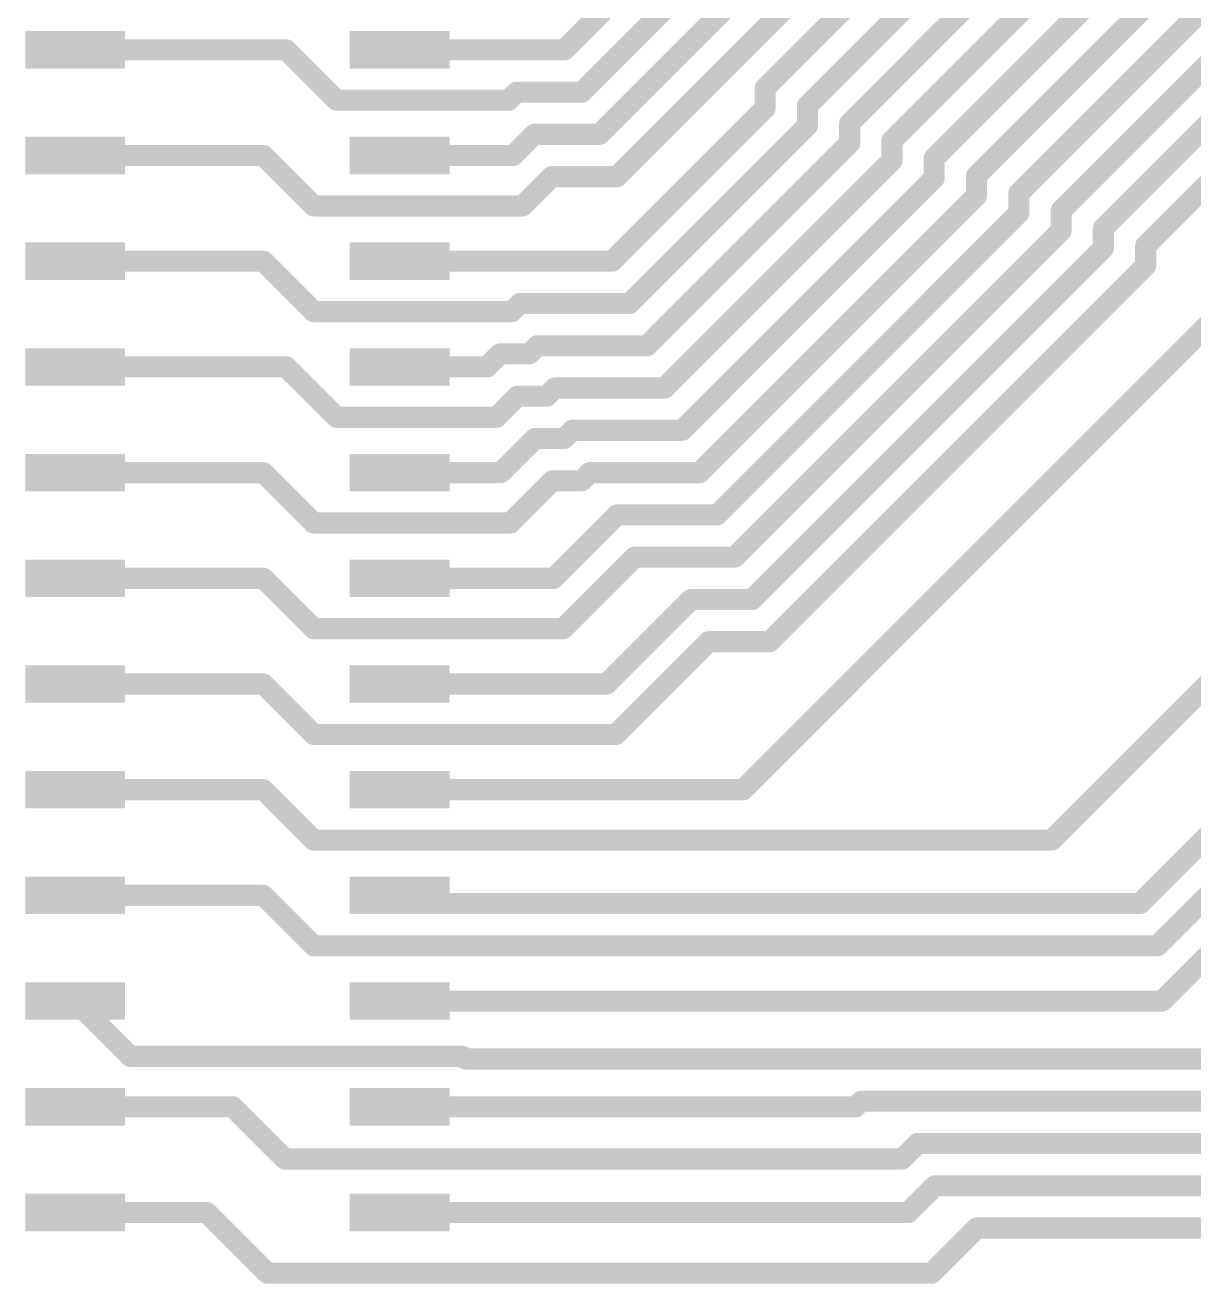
# Model space of a CAD drawing. Header units: inches. Extents: x 2.54 to 5.78, y 1.06 to 9.17.
# Drawn here: x 4.823 to 5.376, y 7.187 to 7.782 of the extents above; entities that cross this region are included whole.
import ezdxf

# ---------------------------------------------------------------- set-up
doc = ezdxf.new("R2010")
doc.units = ezdxf.units.IN
doc.header["$MEASUREMENT"] = 0
doc.layers.add('Top Layer', color=1, linetype='Continuous')

# ---------------------------------------------------------------- blocks, each defined once
blk = doc.blocks.new('H_____2_20________1')
at = {"layer": 'Top Layer'}
for points in [[(-0.09527525, 0.02271725), (-0.09527525, 0.04043375), (-0.04803115, 0.04043375), (-0.04803115, 0.02271725)], [(0.05826675, 0.02271725), (0.05826675, 0.04043375), (0.10551085, 0.04043375), (0.10551085, 0.02271725)], [(-0.09527525, -0.02728275), (-0.09527525, -0.009566249999999998), (-0.04803115, -0.009566250000000002), (-0.04803115, -0.02728275)], [(0.05826675, -0.02728275), (0.05826675, -0.009566249999999998), (0.10551085, -0.009566250000000002), (0.10551085, -0.02728275)], [(-0.09527525, -0.07728275), (-0.09527525, -0.05956625), (-0.04803115, -0.05956625), (-0.04803115, -0.07728275)], [(0.05826675, -0.07728275), (0.05826675, -0.05956625), (0.10551085, -0.05956625), (0.10551085, -0.07728275)], [(-0.09527525, -0.12728275), (-0.09527525, -0.10956625), (-0.04803115, -0.10956625), (-0.04803115, -0.12728275)], [(0.05826675, -0.12728275), (0.05826675, -0.10956625), (0.10551085, -0.10956625), (0.10551085, -0.12728275)], [(-0.09527525, -0.17728275), (-0.09527525, -0.15956625), (-0.04803115, -0.15956625), (-0.04803115, -0.17728275)], [(0.05826675, -0.17728275), (0.05826675, -0.15956625), (0.10551085, -0.15956625), (0.10551085, -0.17728275)], [(-0.09527525, -0.22728275), (-0.09527525, -0.20956625), (-0.04803115, -0.20956625), (-0.04803115, -0.22728275)], [(0.05826675, -0.22728275), (0.05826675, -0.20956625), (0.10551085, -0.20956625), (0.10551085, -0.22728275)], [(-0.09527525, -0.27728275), (-0.09527525, -0.25956625), (-0.04803115, -0.25956625), (-0.04803115, -0.27728275)], [(0.05826675, -0.27728275), (0.05826675, -0.25956625), (0.10551085, -0.25956625), (0.10551085, -0.27728275)], [(-0.09527525, -0.32728275), (-0.09527525, -0.30956625), (-0.04803115, -0.30956625), (-0.04803115, -0.32728275)], [(0.05826675, -0.32728275), (0.05826675, -0.30956625), (0.10551085, -0.30956625), (0.10551085, -0.32728275)], [(-0.09527525, -0.37728275), (-0.09527525, -0.35956625), (-0.04803115, -0.35956625), (-0.04803115, -0.37728275)], [(0.05826675, -0.37728275), (0.05826675, -0.35956625), (0.10551085, -0.35956625), (0.10551085, -0.37728275)], [(-0.09527525, -0.42728275), (-0.09527525, -0.40956625), (-0.04803115, -0.40956625), (-0.04803115, -0.42728275)], [(0.05826675, -0.42728275), (0.05826675, -0.40956625), (0.10551085, -0.40956625), (0.10551085, -0.42728275)], [(-0.09527525, -0.47728275), (-0.09527525, -0.45956625), (-0.04803115, -0.45956625), (-0.04803115, -0.47728275)], [(0.05826675, -0.47728275), (0.05826675, -0.45956625), (0.10551085, -0.45956625), (0.10551085, -0.47728275)], [(-0.09527525, -0.52728275), (-0.09527525, -0.50956625), (-0.04803115, -0.50956625), (-0.04803115, -0.52728275)], [(0.05826675, -0.52728275), (0.05826675, -0.50956625), (0.10551085, -0.50956625), (0.10551085, -0.52728275)]]:
    blk.add_hatch(color=1, dxfattribs=at).paths.add_polyline_path(points)

msp = doc.modelspace()

# ---------------------------------------------------------------- linework, layer by layer
at = {"layer": 'Top Layer'}
for points in [[(5.0782706, 7.77067, 0.01, 0.01, 0), (5.3659844, 8.0583838, 0.01, 0.01, 0)], [(5.0865548, 7.75067, 0.01, 0.01, 0), (5.3859844, 8.0500996, 0.01, 0.01, 0)], [(5.094839, 7.73067, 0.01, 0.01, 0), (5.4059844, 8.0418154, 0.01, 0.01, 0)], [(5.1732283, 7.7524909, 0.01, 0.01, 0), (5.4459844, 8.025247, 0.01, 0.01, 0)], [(5.1932283, 7.7442067, 0.01, 0.01, 0), (5.4659844, 8.0169628, 0.01, 0.01, 0)], [(5.2132283, 7.7359225, 0.01, 0.01, 0), (5.4859844, 8.0086786, 0.01, 0.01, 0)], [(5.2332283, 7.7276383, 0.01, 0.01, 0), (5.4886216, 7.9830316, 0.01, 0.01, 0)], [(5.2532283, 7.7193541, 0.01, 0.01, 0), (5.4969058, 7.9630316, 0.01, 0.01, 0)], [(5.2732283, 7.7110699, 0.01, 0.01, 0), (5.4806624, 7.918504, 0.01, 0.01, 0)], [(5.2932283, 7.7027857, 0.01, 0.01, 0), (5.4534742, 7.8630316, 0.01, 0.01, 0)], [(5.3132283, 7.6945015, 0.01, 0.01, 0), (5.4372308, 7.818504, 0.01, 0.01, 0)], [(5.1031232, 7.71067, 0.01, 0.01, 0), (5.1943057, 7.8018525, 0.01, 0.01, 0)], [(4.846772, 7.77067, 0.01, 0.01, 0), (4.9466204, 7.77067, 0.01, 0.01, 0)], [(4.9466204, 7.77067, 0.01, 0.01, 0), (4.9704787, 7.7468117, 0.01, 0.01, 0)], [(5.000314, 7.77067, 0.01, 0.01, 0), (5.0782706, 7.77067, 0.01, 0.01, 0)], [(5.3332283, 7.6862173, 0.01, 0.01, 0), (5.4100426, 7.7630316, 0.01, 0.01, 0)], [(5.0518651, 7.7468117, 0.01, 0.01, 0), (5.0557234, 7.75067, 0.01, 0.01, 0)], [(5.0557234, 7.75067, 0.01, 0.01, 0), (5.0865548, 7.75067, 0.01, 0.01, 0)], [(5.1732283, 7.7431102, 0.01, 0.01, 0), (5.1732283, 7.7524909, 0.01, 0.01, 0)], [(4.9704787, 7.7468117, 0.01, 0.01, 0), (5.0518651, 7.7468117, 0.01, 0.01, 0)], [(5.1007881, 7.67067, 0.01, 0.01, 0), (5.1732283, 7.7431102, 0.01, 0.01, 0)], [(5.1932283, 7.734826, 0.01, 0.01, 0), (5.1932283, 7.7442067, 0.01, 0.01, 0)], [(5.2132283, 7.7265418, 0.01, 0.01, 0), (5.2132283, 7.7359225, 0.01, 0.01, 0)], [(5.0540076, 7.72067, 0.01, 0.01, 0), (5.0640076, 7.73067, 0.01, 0.01, 0)], [(5.0640076, 7.73067, 0.01, 0.01, 0), (5.094839, 7.73067, 0.01, 0.01, 0)], [(5.1090723, 7.65067, 0.01, 0.01, 0), (5.1932283, 7.734826, 0.01, 0.01, 0)], [(5.1173565, 7.63067, 0.01, 0.01, 0), (5.2132283, 7.7265418, 0.01, 0.01, 0)], [(5.2332283, 7.7182576, 0.01, 0.01, 0), (5.2332283, 7.7276383, 0.01, 0.01, 0)], [(4.846772, 7.72067, 0.01, 0.01, 0), (4.9358426, 7.72067, 0.01, 0.01, 0)], [(4.9358426, 7.72067, 0.01, 0.01, 0), (4.9597009, 7.6968117, 0.01, 0.01, 0)], [(5.000314, 7.72067, 0.01, 0.01, 0), (5.0540076, 7.72067, 0.01, 0.01, 0)], [(5.1256407, 7.61067, 0.01, 0.01, 0), (5.2332283, 7.7182576, 0.01, 0.01, 0)], [(5.2532283, 7.7099734, 0.01, 0.01, 0), (5.2532283, 7.7193541, 0.01, 0.01, 0)], [(5.3532283, 7.6779331, 0.01, 0.01, 0), (5.3937992, 7.718504, 0.01, 0.01, 0)], [(5.0584335, 7.6968117, 0.01, 0.01, 0), (5.0722918, 7.71067, 0.01, 0.01, 0)], [(5.0722918, 7.71067, 0.01, 0.01, 0), (5.1031232, 7.71067, 0.01, 0.01, 0)], [(5.1339249, 7.59067, 0.01, 0.01, 0), (5.2532283, 7.7099734, 0.01, 0.01, 0)], [(5.2732283, 7.7016892, 0.01, 0.01, 0), (5.2732283, 7.7110699, 0.01, 0.01, 0)], [(5.1422091, 7.57067, 0.01, 0.01, 0), (5.2732283, 7.7016892, 0.01, 0.01, 0)], [(5.2932283, 7.693405, 0.01, 0.01, 0), (5.2932283, 7.7027857, 0.01, 0.01, 0)], [(4.9597009, 7.6968117, 0.01, 0.01, 0), (5.0584335, 7.6968117, 0.01, 0.01, 0)], [(5.1504933, 7.55067, 0.01, 0.01, 0), (5.2932283, 7.693405, 0.01, 0.01, 0)], [(5.3132283, 7.6851208, 0.01, 0.01, 0), (5.3132283, 7.6945015, 0.01, 0.01, 0)], [(5.1587775, 7.53067, 0.01, 0.01, 0), (5.3132283, 7.6851208, 0.01, 0.01, 0)], [(5.3332283, 7.6768366, 0.01, 0.01, 0), (5.3332283, 7.6862173, 0.01, 0.01, 0)], [(5.1670617, 7.51067, 0.01, 0.01, 0), (5.3332283, 7.6768366, 0.01, 0.01, 0)], [(5.3532283, 7.6685524, 0.01, 0.01, 0), (5.3532283, 7.6779331, 0.01, 0.01, 0)], [(4.846772, 7.67067, 0.01, 0.01, 0), (4.9358426, 7.67067, 0.01, 0.01, 0)], [(4.9358426, 7.67067, 0.01, 0.01, 0), (4.9597009, 7.6468117, 0.01, 0.01, 0)], [(5.000314, 7.67067, 0.01, 0.01, 0), (5.1007881, 7.67067, 0.01, 0.01, 0)], [(5.1753459, 7.49067, 0.01, 0.01, 0), (5.3532283, 7.6685524, 0.01, 0.01, 0)], [(5.1627651, 7.42067, 0.01, 0.01, 0), (5.4051267, 7.6630316, 0.01, 0.01, 0)], [(4.9597009, 7.6468117, 0.01, 0.01, 0), (5.0533153, 7.6468117, 0.01, 0.01, 0)], [(5.0533153, 7.6468117, 0.01, 0.01, 0), (5.0571736, 7.65067, 0.01, 0.01, 0)], [(5.0571736, 7.65067, 0.01, 0.01, 0), (5.1090723, 7.65067, 0.01, 0.01, 0)], [(5.0615995, 7.6268117, 0.01, 0.01, 0), (5.0654578, 7.63067, 0.01, 0.01, 0)], [(5.0654578, 7.63067, 0.01, 0.01, 0), (5.1173565, 7.63067, 0.01, 0.01, 0)], [(5.0416289, 7.62067, 0.01, 0.01, 0), (5.0477706, 7.6268117, 0.01, 0.01, 0)], [(5.0477706, 7.6268117, 0.01, 0.01, 0), (5.0615995, 7.6268117, 0.01, 0.01, 0)], [(4.846772, 7.62067, 0.01, 0.01, 0), (4.9466204, 7.62067, 0.01, 0.01, 0)], [(4.9466204, 7.62067, 0.01, 0.01, 0), (4.9704787, 7.5968117, 0.01, 0.01, 0)], [(5.000314, 7.62067, 0.01, 0.01, 0), (5.0416289, 7.62067, 0.01, 0.01, 0)], [(5.3088197, 7.3968117, 0.01, 0.01, 0), (5.530512, 7.618504, 0.01, 0.01, 0)], [(5.0698837, 7.6068117, 0.01, 0.01, 0), (5.073742, 7.61067, 0.01, 0.01, 0)], [(5.073742, 7.61067, 0.01, 0.01, 0), (5.1256407, 7.61067, 0.01, 0.01, 0)], [(5.0460548, 7.5968117, 0.01, 0.01, 0), (5.0560548, 7.6068117, 0.01, 0.01, 0)], [(5.0560548, 7.6068117, 0.01, 0.01, 0), (5.0698837, 7.6068117, 0.01, 0.01, 0)], [(4.9704787, 7.5968117, 0.01, 0.01, 0), (5.0460548, 7.5968117, 0.01, 0.01, 0)], [(5.0481973, 7.57067, 0.01, 0.01, 0), (5.064339, 7.5868117, 0.01, 0.01, 0)], [(5.064339, 7.5868117, 0.01, 0.01, 0), (5.0781679, 7.5868117, 0.01, 0.01, 0)], [(5.0781679, 7.5868117, 0.01, 0.01, 0), (5.0820262, 7.59067, 0.01, 0.01, 0)], [(5.0820262, 7.59067, 0.01, 0.01, 0), (5.1339249, 7.59067, 0.01, 0.01, 0)], [(4.846772, 7.57067, 0.01, 0.01, 0), (4.9358426, 7.57067, 0.01, 0.01, 0)], [(4.9358426, 7.57067, 0.01, 0.01, 0), (4.9597009, 7.5468117, 0.01, 0.01, 0)], [(5.000314, 7.57067, 0.01, 0.01, 0), (5.0481973, 7.57067, 0.01, 0.01, 0)], [(5.0864521, 7.5668117, 0.01, 0.01, 0), (5.0903104, 7.57067, 0.01, 0.01, 0)], [(5.0903104, 7.57067, 0.01, 0.01, 0), (5.1422091, 7.57067, 0.01, 0.01, 0)], [(5.0526232, 7.5468117, 0.01, 0.01, 0), (5.0726232, 7.5668117, 0.01, 0.01, 0)], [(5.0726232, 7.5668117, 0.01, 0.01, 0), (5.0864521, 7.5668117, 0.01, 0.01, 0)], [(5.0731973, 7.52067, 0.01, 0.01, 0), (5.1031973, 7.55067, 0.01, 0.01, 0)], [(5.1031973, 7.55067, 0.01, 0.01, 0), (5.1504933, 7.55067, 0.01, 0.01, 0)], [(4.9597009, 7.5468117, 0.01, 0.01, 0), (5.0526232, 7.5468117, 0.01, 0.01, 0)], [(5.0776232, 7.4968117, 0.01, 0.01, 0), (5.1114815, 7.53067, 0.01, 0.01, 0)], [(5.1114815, 7.53067, 0.01, 0.01, 0), (5.1587775, 7.53067, 0.01, 0.01, 0)], [(4.846772, 7.52067, 0.01, 0.01, 0), (4.9358426, 7.52067, 0.01, 0.01, 0)], [(4.9358426, 7.52067, 0.01, 0.01, 0), (4.9597009, 7.4968117, 0.01, 0.01, 0)], [(5.000314, 7.52067, 0.01, 0.01, 0), (5.020312, 7.52067, 0.01, 0.01, 0)], [(5.020312, 7.52067, 0.01, 0.01, 0), (5.0731973, 7.52067, 0.01, 0.01, 0)], [(5.3588197, 7.3468117, 0.01, 0.01, 0), (5.530512, 7.518504, 0.01, 0.01, 0)], [(5.0981973, 7.47067, 0.01, 0.01, 0), (5.1381973, 7.51067, 0.01, 0.01, 0)], [(5.1381973, 7.51067, 0.01, 0.01, 0), (5.1670617, 7.51067, 0.01, 0.01, 0)], [(5.3505355, 7.3668117, 0.01, 0.01, 0), (5.487102, 7.5033782, 0.01, 0.01, 0)], [(4.9597009, 7.4968117, 0.01, 0.01, 0), (5.0776232, 7.4968117, 0.01, 0.01, 0)], [(5.1026232, 7.4468117, 0.01, 0.01, 0), (5.1464815, 7.49067, 0.01, 0.01, 0)], [(5.1464815, 7.49067, 0.01, 0.01, 0), (5.1753459, 7.49067, 0.01, 0.01, 0)], [(4.846772, 7.47067, 0.01, 0.01, 0), (4.9358426, 7.47067, 0.01, 0.01, 0)], [(4.9358426, 7.47067, 0.01, 0.01, 0), (4.9597009, 7.4468117, 0.01, 0.01, 0)], [(5.000314, 7.47067, 0.01, 0.01, 0), (5.0981973, 7.47067, 0.01, 0.01, 0)], [(5.3609622, 7.32067, 0.01, 0.01, 0), (5.5033238, 7.4630316, 0.01, 0.01, 0)], [(4.9597009, 7.4468117, 0.01, 0.01, 0), (5.1026232, 7.4468117, 0.01, 0.01, 0)], [(4.846772, 7.42067, 0.01, 0.01, 0), (4.9358426, 7.42067, 0.01, 0.01, 0)], [(4.9358426, 7.42067, 0.01, 0.01, 0), (4.9597009, 7.3968117, 0.01, 0.01, 0)], [(5.000314, 7.42067, 0.01, 0.01, 0), (5.1627651, 7.42067, 0.01, 0.01, 0)], [(4.9597009, 7.3968117, 0.01, 0.01, 0), (5.3088197, 7.3968117, 0.01, 0.01, 0)], [(4.846772, 7.37067, 0.01, 0.01, 0), (4.9358426, 7.37067, 0.01, 0.01, 0)], [(4.9358426, 7.37067, 0.01, 0.01, 0), (4.9597009, 7.3468117, 0.01, 0.01, 0)], [(5.000314, 7.37067, 0.01, 0.01, 0), (5.0189361, 7.3668117, 0.01, 0.01, 0)], [(5.0189361, 7.3668117, 0.01, 0.01, 0), (5.3505355, 7.3668117, 0.01, 0.01, 0)], [(4.9597009, 7.3468117, 0.01, 0.01, 0), (5.3588197, 7.3468117, 0.01, 0.01, 0)], [(4.846772, 7.32067, 0.01, 0.01, 0), (4.8729137, 7.2945283, 0.01, 0.01, 0)], [(5.000314, 7.32067, 0.01, 0.01, 0), (5.3609622, 7.32067, 0.01, 0.01, 0)], [(4.8729137, 7.2945283, 0.01, 0.01, 0), (5.0301493, 7.2945283, 0.01, 0.01, 0)], [(5.0301493, 7.2945283, 0.01, 0.01, 0), (5.0313705, 7.2933071, 0.01, 0.01, 0)], [(5.0313705, 7.2933071, 0.01, 0.01, 0), (5.405315, 7.2933071, 0.01, 0.01, 0)], [(4.846772, 7.27067, 0.01, 0.01, 0), (4.92133, 7.27067, 0.01, 0.01, 0)], [(4.92133, 7.27067, 0.01, 0.01, 0), (4.946, 7.246, 0.01, 0.01, 0)], [(5.000314, 7.27067, 0.01, 0.01, 0), (5.216, 7.27067, 0.01, 0.01, 0)], [(5.216, 7.27067, 0.01, 0.01, 0), (5.2186371, 7.2733071, 0.01, 0.01, 0)], [(5.2186371, 7.2733071, 0.01, 0.01, 0), (5.4135992, 7.2733071, 0.01, 0.01, 0)], [(5.238044, 7.246, 0.01, 0.01, 0), (5.2453511, 7.2533071, 0.01, 0.01, 0)], [(5.2453511, 7.2533071, 0.01, 0.01, 0), (5.4218834, 7.2533071, 0.01, 0.01, 0)], [(4.946, 7.246, 0.01, 0.01, 0), (5.238044, 7.246, 0.01, 0.01, 0)], [(5.241, 7.22067, 0.01, 0.01, 0), (5.2536371, 7.2333071, 0.01, 0.01, 0)], [(5.2536371, 7.2333071, 0.01, 0.01, 0), (5.4301676, 7.2333071, 0.01, 0.01, 0)], [(4.846772, 7.22067, 0.01, 0.01, 0), (4.909, 7.22067, 0.01, 0.01, 0)], [(4.909, 7.22067, 0.01, 0.01, 0), (4.9377409, 7.1919291, 0.01, 0.01, 0)], [(5.000314, 7.22067, 0.01, 0.01, 0), (5.241, 7.22067, 0.01, 0.01, 0)], [(5.2519291, 7.1919291, 0.01, 0.01, 0), (5.2733071, 7.2133071, 0.01, 0.01, 0)], [(5.2733071, 7.2133071, 0.01, 0.01, 0), (5.4384518, 7.2133071, 0.01, 0.01, 0)], [(4.9377409, 7.1919291, 0.01, 0.01, 0), (5.2519291, 7.1919291, 0.01, 0.01, 0)]]:
    msp.add_lwpolyline(points, format="xyseb", dxfattribs=at)
for points in [[(4.844272, 7.77067, 0.005, 0.005, 1), (4.849272, 7.77067, 0.005, 0.005, 1)], [(4.9441204, 7.77067, 0.005, 0.005, 1), (4.9491204, 7.77067, 0.005, 0.005, 1)], [(4.9441204, 7.77067, 0.005, 0.005, 1), (4.9491204, 7.77067, 0.005, 0.005, 1)], [(4.997814, 7.77067, 0.005, 0.005, 1), (5.002814, 7.77067, 0.005, 0.005, 1)], [(5.0757706, 7.77067, 0.005, 0.005, 1), (5.0807706, 7.77067, 0.005, 0.005, 1)], [(5.0757706, 7.77067, 0.005, 0.005, 1), (5.0807706, 7.77067, 0.005, 0.005, 1)], [(5.0532234, 7.75067, 0.005, 0.005, 1), (5.0582234, 7.75067, 0.005, 0.005, 1)], [(5.0532234, 7.75067, 0.005, 0.005, 1), (5.0582234, 7.75067, 0.005, 0.005, 1)], [(5.0840548, 7.75067, 0.005, 0.005, 1), (5.0890548, 7.75067, 0.005, 0.005, 1)], [(5.0840548, 7.75067, 0.005, 0.005, 1), (5.0890548, 7.75067, 0.005, 0.005, 1)], [(5.1707283, 7.7524909, 0.005, 0.005, 1), (5.1757283, 7.7524909, 0.005, 0.005, 1)], [(5.1707283, 7.7524909, 0.005, 0.005, 1), (5.1757283, 7.7524909, 0.005, 0.005, 1)], [(4.9679787, 7.7468117, 0.005, 0.005, 1), (4.9729787, 7.7468117, 0.005, 0.005, 1)], [(4.9679787, 7.7468117, 0.005, 0.005, 1), (4.9729787, 7.7468117, 0.005, 0.005, 1)], [(5.0493651, 7.7468117, 0.005, 0.005, 1), (5.0543651, 7.7468117, 0.005, 0.005, 1)], [(5.0493651, 7.7468117, 0.005, 0.005, 1), (5.0543651, 7.7468117, 0.005, 0.005, 1)], [(5.1707283, 7.7431102, 0.005, 0.005, 1), (5.1757283, 7.7431102, 0.005, 0.005, 1)], [(5.1707283, 7.7431102, 0.005, 0.005, 1), (5.1757283, 7.7431102, 0.005, 0.005, 1)], [(5.1907283, 7.7442067, 0.005, 0.005, 1), (5.1957283, 7.7442067, 0.005, 0.005, 1)], [(5.1907283, 7.7442067, 0.005, 0.005, 1), (5.1957283, 7.7442067, 0.005, 0.005, 1)], [(5.2107283, 7.7359225, 0.005, 0.005, 1), (5.2157283, 7.7359225, 0.005, 0.005, 1)], [(5.2107283, 7.7359225, 0.005, 0.005, 1), (5.2157283, 7.7359225, 0.005, 0.005, 1)], [(5.0615076, 7.73067, 0.005, 0.005, 1), (5.0665076, 7.73067, 0.005, 0.005, 1)], [(5.0615076, 7.73067, 0.005, 0.005, 1), (5.0665076, 7.73067, 0.005, 0.005, 1)], [(5.092339, 7.73067, 0.005, 0.005, 1), (5.097339, 7.73067, 0.005, 0.005, 1)], [(5.092339, 7.73067, 0.005, 0.005, 1), (5.097339, 7.73067, 0.005, 0.005, 1)], [(5.1907283, 7.734826, 0.005, 0.005, 1), (5.1957283, 7.734826, 0.005, 0.005, 1)], [(5.1907283, 7.734826, 0.005, 0.005, 1), (5.1957283, 7.734826, 0.005, 0.005, 1)], [(5.2107283, 7.7265418, 0.005, 0.005, 1), (5.2157283, 7.7265418, 0.005, 0.005, 1)], [(5.2107283, 7.7265418, 0.005, 0.005, 1), (5.2157283, 7.7265418, 0.005, 0.005, 1)], [(5.2307283, 7.7276383, 0.005, 0.005, 1), (5.2357283, 7.7276383, 0.005, 0.005, 1)], [(5.2307283, 7.7276383, 0.005, 0.005, 1), (5.2357283, 7.7276383, 0.005, 0.005, 1)], [(4.844272, 7.72067, 0.005, 0.005, 1), (4.849272, 7.72067, 0.005, 0.005, 1)], [(4.9333426, 7.72067, 0.005, 0.005, 1), (4.9383426, 7.72067, 0.005, 0.005, 1)], [(4.9333426, 7.72067, 0.005, 0.005, 1), (4.9383426, 7.72067, 0.005, 0.005, 1)], [(4.997814, 7.72067, 0.005, 0.005, 1), (5.002814, 7.72067, 0.005, 0.005, 1)], [(5.0515076, 7.72067, 0.005, 0.005, 1), (5.0565076, 7.72067, 0.005, 0.005, 1)], [(5.0515076, 7.72067, 0.005, 0.005, 1), (5.0565076, 7.72067, 0.005, 0.005, 1)], [(5.2307283, 7.7182576, 0.005, 0.005, 1), (5.2357283, 7.7182576, 0.005, 0.005, 1)], [(5.2307283, 7.7182576, 0.005, 0.005, 1), (5.2357283, 7.7182576, 0.005, 0.005, 1)], [(5.2507283, 7.7193541, 0.005, 0.005, 1), (5.2557283, 7.7193541, 0.005, 0.005, 1)], [(5.2507283, 7.7193541, 0.005, 0.005, 1), (5.2557283, 7.7193541, 0.005, 0.005, 1)], [(5.0697918, 7.71067, 0.005, 0.005, 1), (5.0747918, 7.71067, 0.005, 0.005, 1)], [(5.0697918, 7.71067, 0.005, 0.005, 1), (5.0747918, 7.71067, 0.005, 0.005, 1)], [(5.1006232, 7.71067, 0.005, 0.005, 1), (5.1056232, 7.71067, 0.005, 0.005, 1)], [(5.1006232, 7.71067, 0.005, 0.005, 1), (5.1056232, 7.71067, 0.005, 0.005, 1)], [(5.2507283, 7.7099734, 0.005, 0.005, 1), (5.2557283, 7.7099734, 0.005, 0.005, 1)], [(5.2507283, 7.7099734, 0.005, 0.005, 1), (5.2557283, 7.7099734, 0.005, 0.005, 1)], [(5.2707283, 7.7110699, 0.005, 0.005, 1), (5.2757283, 7.7110699, 0.005, 0.005, 1)], [(5.2707283, 7.7110699, 0.005, 0.005, 1), (5.2757283, 7.7110699, 0.005, 0.005, 1)], [(5.2707283, 7.7016892, 0.005, 0.005, 1), (5.2757283, 7.7016892, 0.005, 0.005, 1)], [(5.2707283, 7.7016892, 0.005, 0.005, 1), (5.2757283, 7.7016892, 0.005, 0.005, 1)], [(5.2907283, 7.7027857, 0.005, 0.005, 1), (5.2957283, 7.7027857, 0.005, 0.005, 1)], [(5.2907283, 7.7027857, 0.005, 0.005, 1), (5.2957283, 7.7027857, 0.005, 0.005, 1)], [(4.9572009, 7.6968117, 0.005, 0.005, 1), (4.9622009, 7.6968117, 0.005, 0.005, 1)], [(4.9572009, 7.6968117, 0.005, 0.005, 1), (4.9622009, 7.6968117, 0.005, 0.005, 1)], [(5.0559335, 7.6968117, 0.005, 0.005, 1), (5.0609335, 7.6968117, 0.005, 0.005, 1)], [(5.0559335, 7.6968117, 0.005, 0.005, 1), (5.0609335, 7.6968117, 0.005, 0.005, 1)], [(5.2907283, 7.693405, 0.005, 0.005, 1), (5.2957283, 7.693405, 0.005, 0.005, 1)], [(5.2907283, 7.693405, 0.005, 0.005, 1), (5.2957283, 7.693405, 0.005, 0.005, 1)], [(5.3107283, 7.6945015, 0.005, 0.005, 1), (5.3157283, 7.6945015, 0.005, 0.005, 1)], [(5.3107283, 7.6945015, 0.005, 0.005, 1), (5.3157283, 7.6945015, 0.005, 0.005, 1)], [(5.3107283, 7.6851208, 0.005, 0.005, 1), (5.3157283, 7.6851208, 0.005, 0.005, 1)], [(5.3107283, 7.6851208, 0.005, 0.005, 1), (5.3157283, 7.6851208, 0.005, 0.005, 1)], [(5.3307283, 7.6862173, 0.005, 0.005, 1), (5.3357283, 7.6862173, 0.005, 0.005, 1)], [(5.3307283, 7.6862173, 0.005, 0.005, 1), (5.3357283, 7.6862173, 0.005, 0.005, 1)], [(5.3307283, 7.6768366, 0.005, 0.005, 1), (5.3357283, 7.6768366, 0.005, 0.005, 1)], [(5.3307283, 7.6768366, 0.005, 0.005, 1), (5.3357283, 7.6768366, 0.005, 0.005, 1)], [(5.3507283, 7.6779331, 0.005, 0.005, 1), (5.3557283, 7.6779331, 0.005, 0.005, 1)], [(5.3507283, 7.6779331, 0.005, 0.005, 1), (5.3557283, 7.6779331, 0.005, 0.005, 1)], [(4.844272, 7.67067, 0.005, 0.005, 1), (4.849272, 7.67067, 0.005, 0.005, 1)], [(4.9333426, 7.67067, 0.005, 0.005, 1), (4.9383426, 7.67067, 0.005, 0.005, 1)], [(4.9333426, 7.67067, 0.005, 0.005, 1), (4.9383426, 7.67067, 0.005, 0.005, 1)], [(4.997814, 7.67067, 0.005, 0.005, 1), (5.002814, 7.67067, 0.005, 0.005, 1)], [(5.0982881, 7.67067, 0.005, 0.005, 1), (5.1032881, 7.67067, 0.005, 0.005, 1)], [(5.0982881, 7.67067, 0.005, 0.005, 1), (5.1032881, 7.67067, 0.005, 0.005, 1)], [(5.3507283, 7.6685524, 0.005, 0.005, 1), (5.3557283, 7.6685524, 0.005, 0.005, 1)], [(5.3507283, 7.6685524, 0.005, 0.005, 1), (5.3557283, 7.6685524, 0.005, 0.005, 1)], [(4.9572009, 7.6468117, 0.005, 0.005, 1), (4.9622009, 7.6468117, 0.005, 0.005, 1)], [(4.9572009, 7.6468117, 0.005, 0.005, 1), (4.9622009, 7.6468117, 0.005, 0.005, 1)], [(5.0508153, 7.6468117, 0.005, 0.005, 1), (5.0558153, 7.6468117, 0.005, 0.005, 1)], [(5.0508153, 7.6468117, 0.005, 0.005, 1), (5.0558153, 7.6468117, 0.005, 0.005, 1)], [(5.0546736, 7.65067, 0.005, 0.005, 1), (5.0596736, 7.65067, 0.005, 0.005, 1)], [(5.0546736, 7.65067, 0.005, 0.005, 1), (5.0596736, 7.65067, 0.005, 0.005, 1)], [(5.1065723, 7.65067, 0.005, 0.005, 1), (5.1115723, 7.65067, 0.005, 0.005, 1)], [(5.1065723, 7.65067, 0.005, 0.005, 1), (5.1115723, 7.65067, 0.005, 0.005, 1)], [(5.0629578, 7.63067, 0.005, 0.005, 1), (5.0679578, 7.63067, 0.005, 0.005, 1)], [(5.0629578, 7.63067, 0.005, 0.005, 1), (5.0679578, 7.63067, 0.005, 0.005, 1)], [(5.1148565, 7.63067, 0.005, 0.005, 1), (5.1198565, 7.63067, 0.005, 0.005, 1)], [(5.1148565, 7.63067, 0.005, 0.005, 1), (5.1198565, 7.63067, 0.005, 0.005, 1)], [(5.0452706, 7.6268117, 0.005, 0.005, 1), (5.0502706, 7.6268117, 0.005, 0.005, 1)], [(5.0452706, 7.6268117, 0.005, 0.005, 1), (5.0502706, 7.6268117, 0.005, 0.005, 1)], [(5.0590995, 7.6268117, 0.005, 0.005, 1), (5.0640995, 7.6268117, 0.005, 0.005, 1)], [(5.0590995, 7.6268117, 0.005, 0.005, 1), (5.0640995, 7.6268117, 0.005, 0.005, 1)], [(4.844272, 7.62067, 0.005, 0.005, 1), (4.849272, 7.62067, 0.005, 0.005, 1)], [(4.9441204, 7.62067, 0.005, 0.005, 1), (4.9491204, 7.62067, 0.005, 0.005, 1)], [(4.9441204, 7.62067, 0.005, 0.005, 1), (4.9491204, 7.62067, 0.005, 0.005, 1)], [(4.997814, 7.62067, 0.005, 0.005, 1), (5.002814, 7.62067, 0.005, 0.005, 1)], [(5.0391289, 7.62067, 0.005, 0.005, 1), (5.0441289, 7.62067, 0.005, 0.005, 1)], [(5.0391289, 7.62067, 0.005, 0.005, 1), (5.0441289, 7.62067, 0.005, 0.005, 1)], [(5.071242, 7.61067, 0.005, 0.005, 1), (5.076242, 7.61067, 0.005, 0.005, 1)], [(5.071242, 7.61067, 0.005, 0.005, 1), (5.076242, 7.61067, 0.005, 0.005, 1)], [(5.1231407, 7.61067, 0.005, 0.005, 1), (5.1281407, 7.61067, 0.005, 0.005, 1)], [(5.1231407, 7.61067, 0.005, 0.005, 1), (5.1281407, 7.61067, 0.005, 0.005, 1)], [(5.0535548, 7.6068117, 0.005, 0.005, 1), (5.0585548, 7.6068117, 0.005, 0.005, 1)], [(5.0535548, 7.6068117, 0.005, 0.005, 1), (5.0585548, 7.6068117, 0.005, 0.005, 1)], [(5.0673837, 7.6068117, 0.005, 0.005, 1), (5.0723837, 7.6068117, 0.005, 0.005, 1)], [(5.0673837, 7.6068117, 0.005, 0.005, 1), (5.0723837, 7.6068117, 0.005, 0.005, 1)], [(4.9679787, 7.5968117, 0.005, 0.005, 1), (4.9729787, 7.5968117, 0.005, 0.005, 1)], [(4.9679787, 7.5968117, 0.005, 0.005, 1), (4.9729787, 7.5968117, 0.005, 0.005, 1)], [(5.0435548, 7.5968117, 0.005, 0.005, 1), (5.0485548, 7.5968117, 0.005, 0.005, 1)], [(5.0435548, 7.5968117, 0.005, 0.005, 1), (5.0485548, 7.5968117, 0.005, 0.005, 1)], [(5.061839, 7.5868117, 0.005, 0.005, 1), (5.066839, 7.5868117, 0.005, 0.005, 1)], [(5.061839, 7.5868117, 0.005, 0.005, 1), (5.066839, 7.5868117, 0.005, 0.005, 1)], [(5.0756679, 7.5868117, 0.005, 0.005, 1), (5.0806679, 7.5868117, 0.005, 0.005, 1)], [(5.0756679, 7.5868117, 0.005, 0.005, 1), (5.0806679, 7.5868117, 0.005, 0.005, 1)], [(5.0795262, 7.59067, 0.005, 0.005, 1), (5.0845262, 7.59067, 0.005, 0.005, 1)], [(5.0795262, 7.59067, 0.005, 0.005, 1), (5.0845262, 7.59067, 0.005, 0.005, 1)], [(5.1314249, 7.59067, 0.005, 0.005, 1), (5.1364249, 7.59067, 0.005, 0.005, 1)], [(5.1314249, 7.59067, 0.005, 0.005, 1), (5.1364249, 7.59067, 0.005, 0.005, 1)], [(4.844272, 7.57067, 0.005, 0.005, 1), (4.849272, 7.57067, 0.005, 0.005, 1)], [(4.9333426, 7.57067, 0.005, 0.005, 1), (4.9383426, 7.57067, 0.005, 0.005, 1)], [(4.9333426, 7.57067, 0.005, 0.005, 1), (4.9383426, 7.57067, 0.005, 0.005, 1)], [(4.997814, 7.57067, 0.005, 0.005, 1), (5.002814, 7.57067, 0.005, 0.005, 1)], [(5.0456973, 7.57067, 0.005, 0.005, 1), (5.0506973, 7.57067, 0.005, 0.005, 1)], [(5.0456973, 7.57067, 0.005, 0.005, 1), (5.0506973, 7.57067, 0.005, 0.005, 1)], [(5.0878104, 7.57067, 0.005, 0.005, 1), (5.0928104, 7.57067, 0.005, 0.005, 1)], [(5.0878104, 7.57067, 0.005, 0.005, 1), (5.0928104, 7.57067, 0.005, 0.005, 1)], [(5.1397091, 7.57067, 0.005, 0.005, 1), (5.1447091, 7.57067, 0.005, 0.005, 1)], [(5.1397091, 7.57067, 0.005, 0.005, 1), (5.1447091, 7.57067, 0.005, 0.005, 1)], [(5.0701232, 7.5668117, 0.005, 0.005, 1), (5.0751232, 7.5668117, 0.005, 0.005, 1)], [(5.0701232, 7.5668117, 0.005, 0.005, 1), (5.0751232, 7.5668117, 0.005, 0.005, 1)], [(5.0839521, 7.5668117, 0.005, 0.005, 1), (5.0889521, 7.5668117, 0.005, 0.005, 1)], [(5.0839521, 7.5668117, 0.005, 0.005, 1), (5.0889521, 7.5668117, 0.005, 0.005, 1)], [(5.1006973, 7.55067, 0.005, 0.005, 1), (5.1056973, 7.55067, 0.005, 0.005, 1)], [(5.1006973, 7.55067, 0.005, 0.005, 1), (5.1056973, 7.55067, 0.005, 0.005, 1)], [(5.1479933, 7.55067, 0.005, 0.005, 1), (5.1529933, 7.55067, 0.005, 0.005, 1)], [(5.1479933, 7.55067, 0.005, 0.005, 1), (5.1529933, 7.55067, 0.005, 0.005, 1)], [(4.9572009, 7.5468117, 0.005, 0.005, 1), (4.9622009, 7.5468117, 0.005, 0.005, 1)], [(4.9572009, 7.5468117, 0.005, 0.005, 1), (4.9622009, 7.5468117, 0.005, 0.005, 1)], [(5.0501232, 7.5468117, 0.005, 0.005, 1), (5.0551232, 7.5468117, 0.005, 0.005, 1)], [(5.0501232, 7.5468117, 0.005, 0.005, 1), (5.0551232, 7.5468117, 0.005, 0.005, 1)], [(5.1089815, 7.53067, 0.005, 0.005, 1), (5.1139815, 7.53067, 0.005, 0.005, 1)], [(5.1089815, 7.53067, 0.005, 0.005, 1), (5.1139815, 7.53067, 0.005, 0.005, 1)], [(5.1562775, 7.53067, 0.005, 0.005, 1), (5.1612775, 7.53067, 0.005, 0.005, 1)], [(5.1562775, 7.53067, 0.005, 0.005, 1), (5.1612775, 7.53067, 0.005, 0.005, 1)], [(4.844272, 7.52067, 0.005, 0.005, 1), (4.849272, 7.52067, 0.005, 0.005, 1)], [(4.9333426, 7.52067, 0.005, 0.005, 1), (4.9383426, 7.52067, 0.005, 0.005, 1)], [(4.9333426, 7.52067, 0.005, 0.005, 1), (4.9383426, 7.52067, 0.005, 0.005, 1)], [(4.997814, 7.52067, 0.005, 0.005, 1), (5.002814, 7.52067, 0.005, 0.005, 1)], [(5.017812, 7.52067, 0.005, 0.005, 1), (5.022812, 7.52067, 0.005, 0.005, 1)], [(5.017812, 7.52067, 0.005, 0.005, 1), (5.022812, 7.52067, 0.005, 0.005, 1)], [(5.0706973, 7.52067, 0.005, 0.005, 1), (5.0756973, 7.52067, 0.005, 0.005, 1)], [(5.0706973, 7.52067, 0.005, 0.005, 1), (5.0756973, 7.52067, 0.005, 0.005, 1)], [(5.1356973, 7.51067, 0.005, 0.005, 1), (5.1406973, 7.51067, 0.005, 0.005, 1)], [(5.1356973, 7.51067, 0.005, 0.005, 1), (5.1406973, 7.51067, 0.005, 0.005, 1)], [(5.1645617, 7.51067, 0.005, 0.005, 1), (5.1695617, 7.51067, 0.005, 0.005, 1)], [(5.1645617, 7.51067, 0.005, 0.005, 1), (5.1695617, 7.51067, 0.005, 0.005, 1)], [(4.9572009, 7.4968117, 0.005, 0.005, 1), (4.9622009, 7.4968117, 0.005, 0.005, 1)], [(4.9572009, 7.4968117, 0.005, 0.005, 1), (4.9622009, 7.4968117, 0.005, 0.005, 1)], [(5.0751232, 7.4968117, 0.005, 0.005, 1), (5.0801232, 7.4968117, 0.005, 0.005, 1)], [(5.0751232, 7.4968117, 0.005, 0.005, 1), (5.0801232, 7.4968117, 0.005, 0.005, 1)], [(5.1439815, 7.49067, 0.005, 0.005, 1), (5.1489815, 7.49067, 0.005, 0.005, 1)], [(5.1439815, 7.49067, 0.005, 0.005, 1), (5.1489815, 7.49067, 0.005, 0.005, 1)], [(5.1728459, 7.49067, 0.005, 0.005, 1), (5.1778459, 7.49067, 0.005, 0.005, 1)], [(5.1728459, 7.49067, 0.005, 0.005, 1), (5.1778459, 7.49067, 0.005, 0.005, 1)], [(4.844272, 7.47067, 0.005, 0.005, 1), (4.849272, 7.47067, 0.005, 0.005, 1)], [(4.9333426, 7.47067, 0.005, 0.005, 1), (4.9383426, 7.47067, 0.005, 0.005, 1)], [(4.9333426, 7.47067, 0.005, 0.005, 1), (4.9383426, 7.47067, 0.005, 0.005, 1)], [(4.997814, 7.47067, 0.005, 0.005, 1), (5.002814, 7.47067, 0.005, 0.005, 1)], [(5.0956973, 7.47067, 0.005, 0.005, 1), (5.1006973, 7.47067, 0.005, 0.005, 1)], [(5.0956973, 7.47067, 0.005, 0.005, 1), (5.1006973, 7.47067, 0.005, 0.005, 1)], [(4.9572009, 7.4468117, 0.005, 0.005, 1), (4.9622009, 7.4468117, 0.005, 0.005, 1)], [(4.9572009, 7.4468117, 0.005, 0.005, 1), (4.9622009, 7.4468117, 0.005, 0.005, 1)], [(5.1001232, 7.4468117, 0.005, 0.005, 1), (5.1051232, 7.4468117, 0.005, 0.005, 1)], [(5.1001232, 7.4468117, 0.005, 0.005, 1), (5.1051232, 7.4468117, 0.005, 0.005, 1)], [(4.844272, 7.42067, 0.005, 0.005, 1), (4.849272, 7.42067, 0.005, 0.005, 1)], [(4.9333426, 7.42067, 0.005, 0.005, 1), (4.9383426, 7.42067, 0.005, 0.005, 1)], [(4.9333426, 7.42067, 0.005, 0.005, 1), (4.9383426, 7.42067, 0.005, 0.005, 1)], [(4.997814, 7.42067, 0.005, 0.005, 1), (5.002814, 7.42067, 0.005, 0.005, 1)], [(5.1602651, 7.42067, 0.005, 0.005, 1), (5.1652651, 7.42067, 0.005, 0.005, 1)], [(5.1602651, 7.42067, 0.005, 0.005, 1), (5.1652651, 7.42067, 0.005, 0.005, 1)], [(4.9572009, 7.3968117, 0.005, 0.005, 1), (4.9622009, 7.3968117, 0.005, 0.005, 1)], [(4.9572009, 7.3968117, 0.005, 0.005, 1), (4.9622009, 7.3968117, 0.005, 0.005, 1)], [(5.3063197, 7.3968117, 0.005, 0.005, 1), (5.3113197, 7.3968117, 0.005, 0.005, 1)], [(5.3063197, 7.3968117, 0.005, 0.005, 1), (5.3113197, 7.3968117, 0.005, 0.005, 1)], [(4.844272, 7.37067, 0.005, 0.005, 1), (4.849272, 7.37067, 0.005, 0.005, 1)], [(4.9333426, 7.37067, 0.005, 0.005, 1), (4.9383426, 7.37067, 0.005, 0.005, 1)], [(4.9333426, 7.37067, 0.005, 0.005, 1), (4.9383426, 7.37067, 0.005, 0.005, 1)], [(4.997814, 7.37067, 0.005, 0.005, 1), (5.002814, 7.37067, 0.005, 0.005, 1)], [(5.0164361, 7.3668117, 0.005, 0.005, 1), (5.0214361, 7.3668117, 0.005, 0.005, 1)], [(5.0164361, 7.3668117, 0.005, 0.005, 1), (5.0214361, 7.3668117, 0.005, 0.005, 1)], [(5.3480355, 7.3668117, 0.005, 0.005, 1), (5.3530355, 7.3668117, 0.005, 0.005, 1)], [(5.3480355, 7.3668117, 0.005, 0.005, 1), (5.3530355, 7.3668117, 0.005, 0.005, 1)], [(4.9572009, 7.3468117, 0.005, 0.005, 1), (4.9622009, 7.3468117, 0.005, 0.005, 1)], [(4.9572009, 7.3468117, 0.005, 0.005, 1), (4.9622009, 7.3468117, 0.005, 0.005, 1)], [(5.3563197, 7.3468117, 0.005, 0.005, 1), (5.3613197, 7.3468117, 0.005, 0.005, 1)], [(5.3563197, 7.3468117, 0.005, 0.005, 1), (5.3613197, 7.3468117, 0.005, 0.005, 1)], [(4.844272, 7.32067, 0.005, 0.005, 1), (4.849272, 7.32067, 0.005, 0.005, 1)], [(4.997814, 7.32067, 0.005, 0.005, 1), (5.002814, 7.32067, 0.005, 0.005, 1)], [(5.3584622, 7.32067, 0.005, 0.005, 1), (5.3634622, 7.32067, 0.005, 0.005, 1)], [(5.3584622, 7.32067, 0.005, 0.005, 1), (5.3634622, 7.32067, 0.005, 0.005, 1)], [(4.8704137, 7.2945283, 0.005, 0.005, 1), (4.8754137, 7.2945283, 0.005, 0.005, 1)], [(4.8704137, 7.2945283, 0.005, 0.005, 1), (4.8754137, 7.2945283, 0.005, 0.005, 1)], [(5.0276493, 7.2945283, 0.005, 0.005, 1), (5.0326493, 7.2945283, 0.005, 0.005, 1)], [(5.0276493, 7.2945283, 0.005, 0.005, 1), (5.0326493, 7.2945283, 0.005, 0.005, 1)], [(5.0288705, 7.2933071, 0.005, 0.005, 1), (5.0338705, 7.2933071, 0.005, 0.005, 1)], [(5.0288705, 7.2933071, 0.005, 0.005, 1), (5.0338705, 7.2933071, 0.005, 0.005, 1)], [(4.844272, 7.27067, 0.005, 0.005, 1), (4.849272, 7.27067, 0.005, 0.005, 1)], [(4.91883, 7.27067, 0.005, 0.005, 1), (4.92383, 7.27067, 0.005, 0.005, 1)], [(4.91883, 7.27067, 0.005, 0.005, 1), (4.92383, 7.27067, 0.005, 0.005, 1)], [(4.997814, 7.27067, 0.005, 0.005, 1), (5.002814, 7.27067, 0.005, 0.005, 1)], [(5.2135, 7.27067, 0.005, 0.005, 1), (5.2185, 7.27067, 0.005, 0.005, 1)], [(5.2135, 7.27067, 0.005, 0.005, 1), (5.2185, 7.27067, 0.005, 0.005, 1)], [(5.2161371, 7.2733071, 0.005, 0.005, 1), (5.2211371, 7.2733071, 0.005, 0.005, 1)], [(5.2161371, 7.2733071, 0.005, 0.005, 1), (5.2211371, 7.2733071, 0.005, 0.005, 1)], [(5.2428511, 7.2533071, 0.005, 0.005, 1), (5.2478511, 7.2533071, 0.005, 0.005, 1)], [(5.2428511, 7.2533071, 0.005, 0.005, 1), (5.2478511, 7.2533071, 0.005, 0.005, 1)], [(4.9435, 7.246, 0.005, 0.005, 1), (4.9485, 7.246, 0.005, 0.005, 1)], [(4.9435, 7.246, 0.005, 0.005, 1), (4.9485, 7.246, 0.005, 0.005, 1)], [(5.235544, 7.246, 0.005, 0.005, 1), (5.240544, 7.246, 0.005, 0.005, 1)], [(5.235544, 7.246, 0.005, 0.005, 1), (5.240544, 7.246, 0.005, 0.005, 1)], [(5.2511371, 7.2333071, 0.005, 0.005, 1), (5.2561371, 7.2333071, 0.005, 0.005, 1)], [(5.2511371, 7.2333071, 0.005, 0.005, 1), (5.2561371, 7.2333071, 0.005, 0.005, 1)], [(4.844272, 7.22067, 0.005, 0.005, 1), (4.849272, 7.22067, 0.005, 0.005, 1)], [(4.9065, 7.22067, 0.005, 0.005, 1), (4.9115, 7.22067, 0.005, 0.005, 1)], [(4.9065, 7.22067, 0.005, 0.005, 1), (4.9115, 7.22067, 0.005, 0.005, 1)], [(4.997814, 7.22067, 0.005, 0.005, 1), (5.002814, 7.22067, 0.005, 0.005, 1)], [(5.2385, 7.22067, 0.005, 0.005, 1), (5.2435, 7.22067, 0.005, 0.005, 1)], [(5.2385, 7.22067, 0.005, 0.005, 1), (5.2435, 7.22067, 0.005, 0.005, 1)], [(5.2708071, 7.2133071, 0.005, 0.005, 1), (5.2758071, 7.2133071, 0.005, 0.005, 1)], [(5.2708071, 7.2133071, 0.005, 0.005, 1), (5.2758071, 7.2133071, 0.005, 0.005, 1)], [(4.9352409, 7.1919291, 0.005, 0.005, 1), (4.9402409, 7.1919291, 0.005, 0.005, 1)], [(4.9352409, 7.1919291, 0.005, 0.005, 1), (4.9402409, 7.1919291, 0.005, 0.005, 1)], [(5.2494291, 7.1919291, 0.005, 0.005, 1), (5.2544291, 7.1919291, 0.005, 0.005, 1)], [(5.2494291, 7.1919291, 0.005, 0.005, 1), (5.2544291, 7.1919291, 0.005, 0.005, 1)]]:
    msp.add_lwpolyline(points, format="xyseb", close=True, dxfattribs=at)

# ---------------------------------------------------------------- block references
msp.add_blockref('H_____2_20________1', (4.9184252, 7.7390945))

doc.saveas('drawing.dxf')
